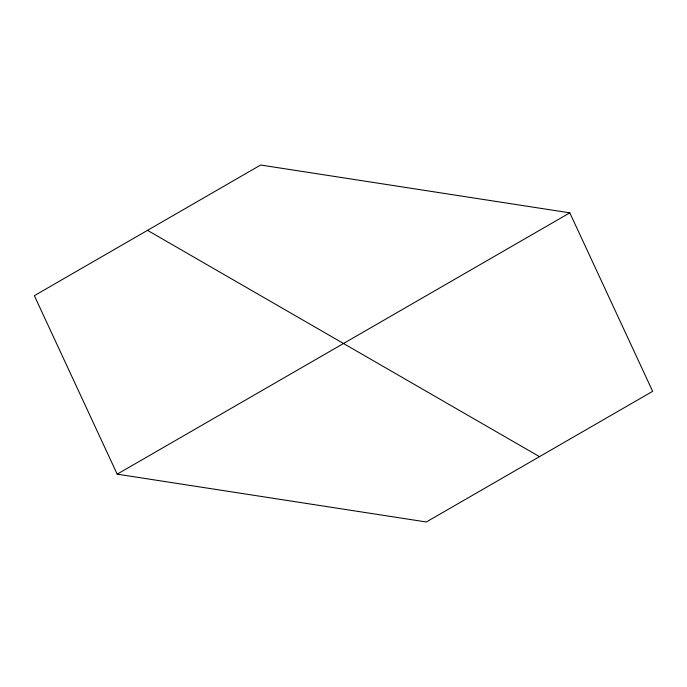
<?xml version="1.0" encoding="UTF-8"?>
<svg xmlns="http://www.w3.org/2000/svg" width="687" height="687" viewBox="0 0 687 687"><rect width="100%" height="100%" fill="white"/><g stroke="black" fill="none" stroke-linecap="round" stroke-linejoin="round"><path stroke-width="1.03" d="M117.185 474.159L569.815 212.841L652.65 391.324L426.335 521.983L117.185 474.159L34.35 295.676L260.665 165.017L569.815 212.841M147.507 230.343L539.493 456.657"/></g></svg>
